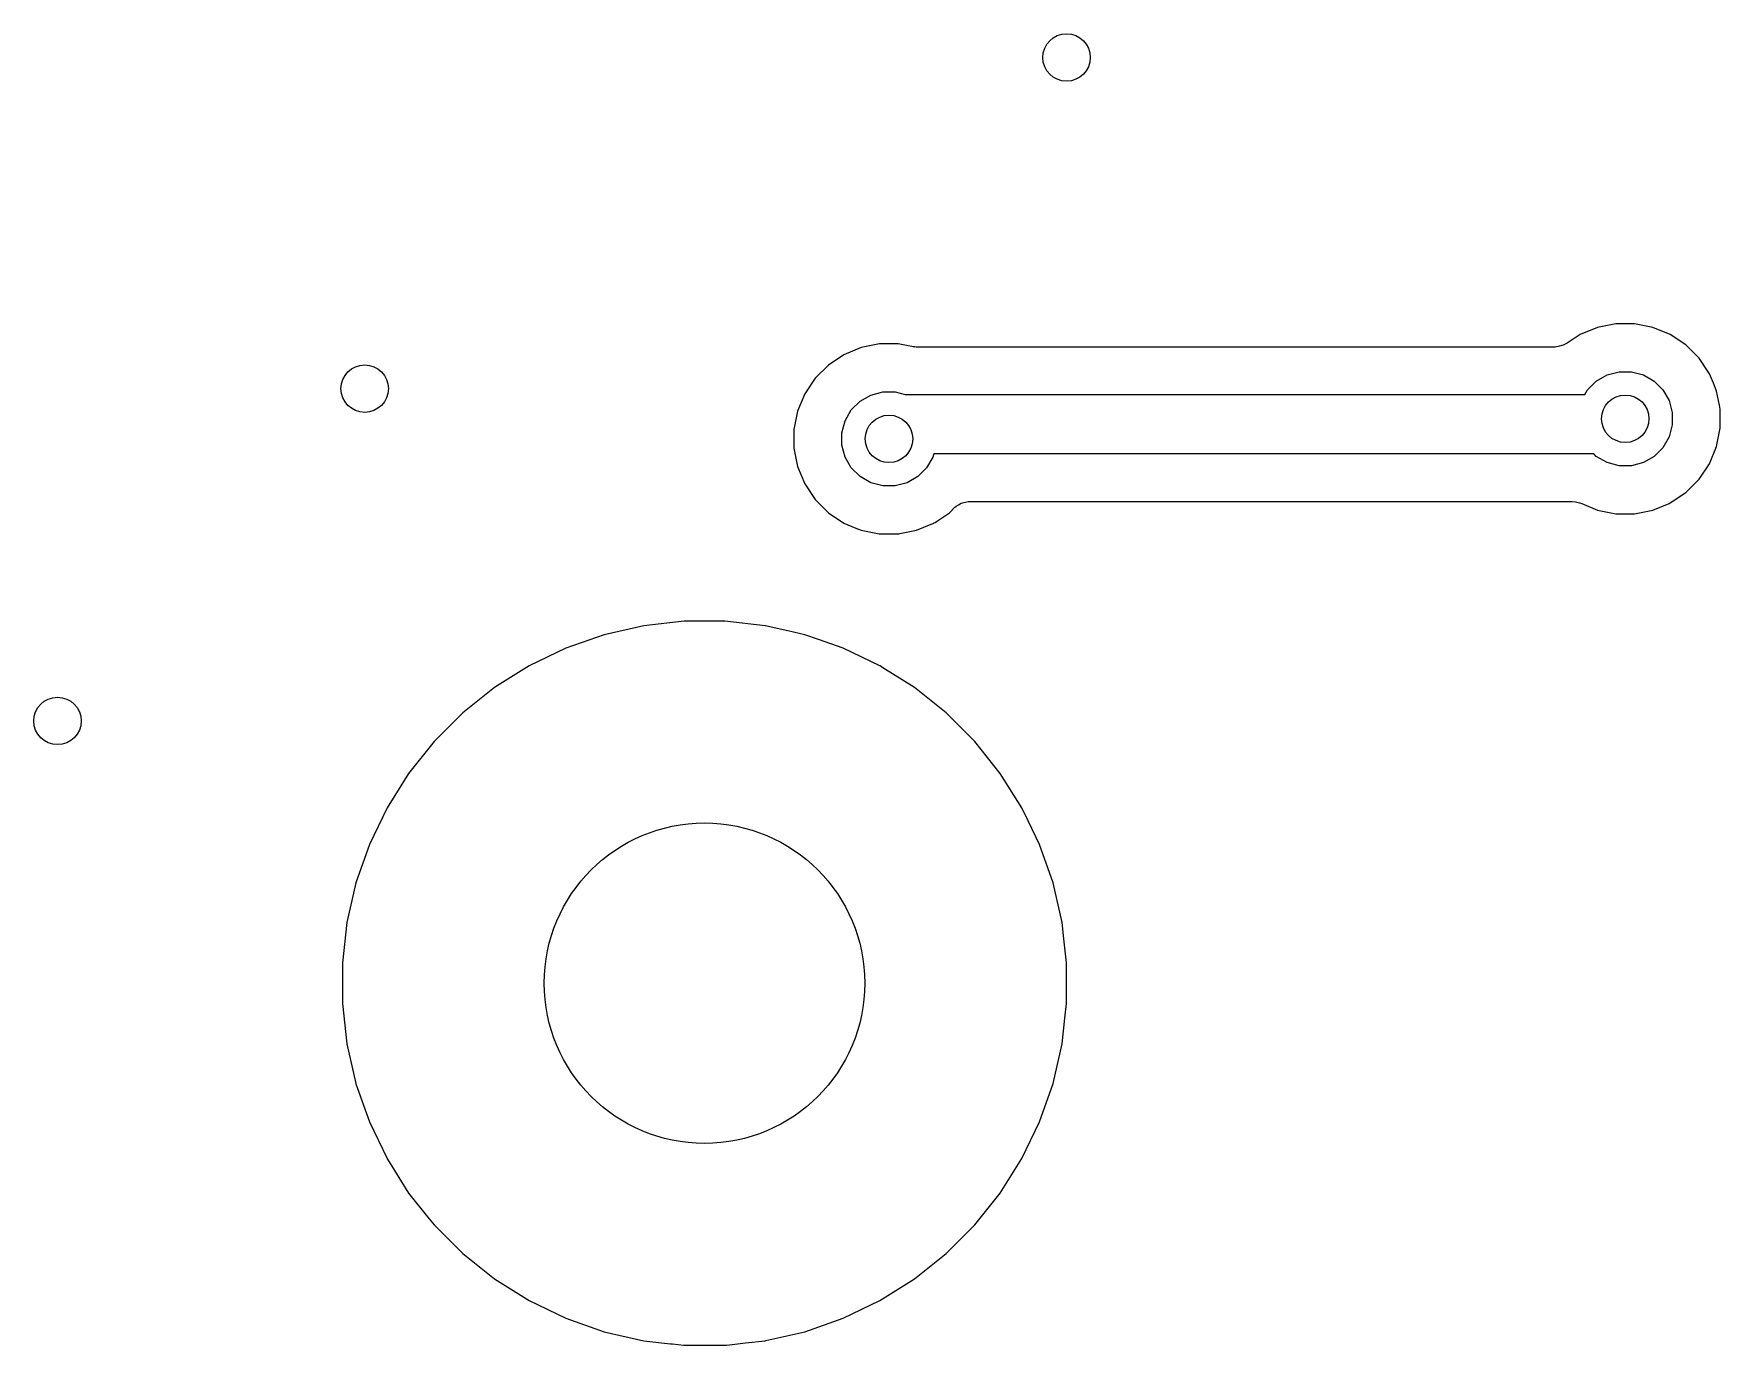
# Model space of a CAD drawing. Header units: inches. Extents: x 0.71 to 7.56, y -5.16 to -0.79.
# Drawn here: x 1.982 to 2.542, y -2.62 to -2.185 of the extents above; entities that cross this region are included whole.
import ezdxf

# ---------------------------------------------------------------- set-up
doc = ezdxf.new("R2010")
doc.units = ezdxf.units.IN
doc.header["$MEASUREMENT"] = 0
doc.layers.add('BLACK', color=250, linetype='CONTINUOUS')

msp = doc.modelspace()

# ---------------------------------------------------------------- linework, layer by layer
at = {"layer": 'BLACK', "linetype": 'CONTINUOUS'}
for p, q in [((2.50697, -2.28124), (2.50088, -2.28245)), ((2.51318, -2.28124), (2.50697, -2.28124)), ((2.50697, -2.28124), (2.50697, -2.28124)), ((2.50697, -2.28124), (2.50697, -2.28124)), ((2.51927, -2.28245), (2.51318, -2.28124)), ((2.51318, -2.28124), (2.51318, -2.28124)), ((2.51318, -2.28124), (2.51318, -2.28124)), ((2.49515, -2.28483), (2.49079, -2.28774)), ((2.50088, -2.28245), (2.49515, -2.28483)), ((2.49515, -2.28483), (2.49515, -2.28483)), ((2.49515, -2.28483), (2.49515, -2.28483)), ((2.50088, -2.28245), (2.50088, -2.28245)), ((2.525, -2.28483), (2.51927, -2.28245)), ((2.51927, -2.28245), (2.51927, -2.28245)), ((2.53017, -2.28828), (2.525, -2.28483)), ((2.525, -2.28483), (2.525, -2.28483)), ((2.525, -2.28483), (2.525, -2.28483)), ((2.525, -2.28483), (2.525, -2.28483)), ((2.525, -2.28483), (2.525, -2.28483)), ((2.25097, -2.29151), (2.24581, -2.29496)), ((2.2567, -2.28913), (2.25097, -2.29151)), ((2.25097, -2.29151), (2.25097, -2.29151)), ((2.25097, -2.29151), (2.25097, -2.29151)), ((2.26279, -2.28792), (2.2567, -2.28913)), ((2.2567, -2.28913), (2.2567, -2.28913)), ((2.269, -2.28792), (2.26279, -2.28792)), ((2.26279, -2.28792), (2.26279, -2.28792)), ((2.26279, -2.28792), (2.26279, -2.28792)), ((2.27222, -2.28856), (2.269, -2.28792)), ((2.269, -2.28792), (2.269, -2.28792)), ((2.269, -2.28792), (2.269, -2.28792)), ((2.27349, -2.28882), (2.27222, -2.28856)), ((2.27222, -2.28856), (2.27222, -2.28856)), ((2.27222, -2.28856), (2.27222, -2.28856)), ((2.27396, -2.28889), (2.27349, -2.28882)), ((2.27444, -2.28893), (2.27396, -2.28889)), ((2.27492, -2.28896), (2.27444, -2.28893)), ((2.48683, -2.28896), (2.27492, -2.28896)), ((2.48829, -2.28873), (2.48683, -2.28896)), ((2.48953, -2.28834), (2.48829, -2.28873)), ((2.49079, -2.28774), (2.48953, -2.28834)), ((2.49079, -2.28774), (2.49079, -2.28774)), ((2.53455, -2.29267), (2.53017, -2.28828)), ((2.53017, -2.28828), (2.53017, -2.28828)), ((2.53017, -2.28828), (2.53017, -2.28828)), ((2.53456, -2.29267), (2.53455, -2.29267)), ((2.538, -2.29783), (2.53456, -2.29267)), ((2.53456, -2.29267), (2.53456, -2.29267)), ((2.24581, -2.29496), (2.24142, -2.29935)), ((2.24581, -2.29496), (2.24581, -2.29496)), ((2.24581, -2.29496), (2.24581, -2.29496)), ((2.50049, -2.30027), (2.50405, -2.29821)), ((2.50405, -2.29821), (2.50802, -2.29715)), ((2.50802, -2.29715), (2.51213, -2.29715)), ((2.51213, -2.29715), (2.5161, -2.29821)), ((2.5161, -2.29821), (2.51966, -2.30027)), ((2.53931, -2.30097), (2.538, -2.29783)), ((2.538, -2.29783), (2.538, -2.29783)), ((2.24142, -2.29935), (2.23797, -2.30451)), ((2.24142, -2.29935), (2.24142, -2.29935)), ((2.24142, -2.29935), (2.24142, -2.29935)), ((2.25987, -2.30489), (2.26384, -2.30383)), ((2.26384, -2.30383), (2.26795, -2.30383)), ((2.26795, -2.30383), (2.27131, -2.30472)), ((2.49669, -2.30472), (2.49758, -2.30317)), ((2.49758, -2.30317), (2.50049, -2.30027)), ((2.51966, -2.30027), (2.52257, -2.30317)), ((2.52257, -2.30317), (2.52462, -2.30673)), ((2.53954, -2.30153), (2.53931, -2.30097)), ((2.54038, -2.30357), (2.53954, -2.30153)), ((2.54132, -2.30828), (2.54038, -2.30357)), ((2.54038, -2.30357), (2.54038, -2.30357)), ((2.23797, -2.30451), (2.23559, -2.31025)), ((2.23797, -2.30451), (2.23797, -2.30451)), ((2.23797, -2.30451), (2.23797, -2.30451)), ((2.25135, -2.31341), (2.2534, -2.30985)), ((2.2534, -2.30985), (2.25631, -2.30695)), ((2.25631, -2.30695), (2.25987, -2.30489)), ((2.27131, -2.30472), (2.49669, -2.30472)), ((2.52462, -2.30673), (2.52569, -2.3107)), ((2.54157, -2.30957), (2.54132, -2.30828)), ((2.54159, -2.30965), (2.54157, -2.30957)), ((2.54159, -2.30966), (2.54159, -2.30965)), ((2.54159, -2.31586), (2.54159, -2.30966)), ((2.54159, -2.30966), (2.54159, -2.30966)), ((2.23559, -2.31025), (2.23438, -2.31633)), ((2.23559, -2.31025), (2.23559, -2.31025)), ((2.25028, -2.31738), (2.25135, -2.31341)), ((2.52569, -2.31481), (2.52462, -2.31879)), ((2.52569, -2.3107), (2.52569, -2.31481)), ((2.23438, -2.31633), (2.23438, -2.31633)), ((2.23438, -2.31633), (2.23438, -2.32254)), ((2.25028, -2.32149), (2.25028, -2.31738)), ((2.52462, -2.31879), (2.52257, -2.32235)), ((2.54038, -2.32195), (2.54159, -2.31586)), ((2.23438, -2.32254), (2.23438, -2.32254)), ((2.23438, -2.32254), (2.23438, -2.32254)), ((2.23438, -2.32254), (2.23559, -2.32863)), ((2.25135, -2.32547), (2.25028, -2.32149)), ((2.2534, -2.32903), (2.25135, -2.32547)), ((2.28044, -2.32547), (2.27839, -2.32903)), ((2.28073, -2.32441), (2.28044, -2.32547)), ((2.49964, -2.32441), (2.28073, -2.32441)), ((2.50049, -2.32525), (2.49964, -2.32441)), ((2.50405, -2.32731), (2.50049, -2.32525)), ((2.51966, -2.32525), (2.5161, -2.32731)), ((2.52257, -2.32235), (2.51966, -2.32525)), ((2.538, -2.32769), (2.54038, -2.32195)), ((2.23559, -2.32863), (2.23559, -2.32863)), ((2.23559, -2.32863), (2.23797, -2.33437)), ((2.25631, -2.33193), (2.2534, -2.32903)), ((2.25987, -2.33399), (2.25631, -2.33193)), ((2.27548, -2.33193), (2.27192, -2.33399)), ((2.27839, -2.32903), (2.27548, -2.33193)), ((2.50802, -2.32837), (2.50405, -2.32731)), ((2.51213, -2.32837), (2.50802, -2.32837)), ((2.5161, -2.32731), (2.51213, -2.32837)), ((2.53456, -2.33285), (2.538, -2.32769)), ((2.23797, -2.33437), (2.23797, -2.33437)), ((2.23797, -2.33437), (2.23797, -2.33437)), ((2.23797, -2.33437), (2.24142, -2.33953)), ((2.26384, -2.33505), (2.25987, -2.33399)), ((2.26795, -2.33505), (2.26384, -2.33505)), ((2.27192, -2.33399), (2.26795, -2.33505)), ((2.525, -2.34069), (2.53017, -2.33724)), ((2.53017, -2.33724), (2.53456, -2.33285)), ((2.24142, -2.33953), (2.24142, -2.33953)), ((2.24142, -2.33953), (2.24581, -2.34392)), ((2.28599, -2.34392), (2.2878, -2.3421)), ((2.2878, -2.3421), (2.28824, -2.34177)), ((2.28824, -2.34177), (2.28891, -2.34127)), ((2.28891, -2.34127), (2.28982, -2.34077)), ((2.28982, -2.34077), (2.29216, -2.34018)), ((2.29216, -2.34018), (2.49237, -2.34018)), ((2.49237, -2.34018), (2.49355, -2.34032)), ((2.49355, -2.34032), (2.4949, -2.34066)), ((2.4949, -2.34066), (2.49501, -2.34069)), ((2.49501, -2.34069), (2.49569, -2.34091)), ((2.49569, -2.34091), (2.50088, -2.34306)), ((2.50088, -2.34306), (2.50088, -2.34306)), ((2.50088, -2.34306), (2.50697, -2.34428)), ((2.51318, -2.34428), (2.51927, -2.34306)), ((2.51927, -2.34306), (2.52468, -2.34082)), ((2.52468, -2.34082), (2.525, -2.34069)), ((2.525, -2.34069), (2.525, -2.34069)), ((2.525, -2.34069), (2.525, -2.34069)), ((2.24581, -2.34392), (2.24581, -2.34392)), ((2.24581, -2.34392), (2.24581, -2.34392)), ((2.24581, -2.34392), (2.25097, -2.34737)), ((2.25097, -2.34737), (2.25097, -2.34737)), ((2.25097, -2.34737), (2.25494, -2.34901)), ((2.25494, -2.34901), (2.2567, -2.34974)), ((2.27509, -2.34974), (2.27986, -2.34777)), ((2.27986, -2.34777), (2.28057, -2.34747)), ((2.28057, -2.34747), (2.28068, -2.34744)), ((2.28068, -2.34744), (2.28073, -2.34741)), ((2.28073, -2.34741), (2.28092, -2.34733)), ((2.28092, -2.34733), (2.28128, -2.34718)), ((2.28128, -2.34718), (2.28163, -2.34683)), ((2.28163, -2.34683), (2.28599, -2.34392)), ((2.50697, -2.34428), (2.50697, -2.34428)), ((2.50697, -2.34428), (2.50697, -2.34428)), ((2.50697, -2.34428), (2.51318, -2.34428)), ((2.51318, -2.34428), (2.51318, -2.34428)), ((2.2567, -2.34974), (2.26262, -2.35092)), ((2.26262, -2.35092), (2.26269, -2.35094)), ((2.26269, -2.35094), (2.26279, -2.35095)), ((2.26279, -2.35095), (2.269, -2.35095)), ((2.269, -2.35095), (2.26916, -2.35095)), ((2.26916, -2.35095), (2.26947, -2.35086)), ((2.26947, -2.35086), (2.27509, -2.34974)), ((2.18457, -2.38141), (2.17142, -2.38441)), ((2.18458, -2.38141), (2.18457, -2.38141)), ((2.19798, -2.3799), (2.18458, -2.38141)), ((2.18458, -2.38141), (2.18458, -2.38141)), ((2.21147, -2.3799), (2.19798, -2.3799)), ((2.19798, -2.3799), (2.19798, -2.3799)), ((2.19798, -2.3799), (2.19798, -2.3799)), ((2.22487, -2.38141), (2.21147, -2.3799)), ((2.21147, -2.3799), (2.21147, -2.3799)), ((2.21147, -2.3799), (2.21147, -2.3799)), ((2.22488, -2.38141), (2.22487, -2.38141)), ((2.22487, -2.38141), (2.22487, -2.38141)), ((2.22492, -2.38142), (2.22488, -2.38141)), ((2.22787, -2.3821), (2.22492, -2.38142)), ((2.23241, -2.38313), (2.22787, -2.3821)), ((2.22787, -2.3821), (2.22787, -2.3821)), ((2.17141, -2.38442), (2.15869, -2.38887)), ((2.17142, -2.38441), (2.17141, -2.38442)), ((2.23802, -2.38441), (2.23241, -2.38313)), ((2.23804, -2.38442), (2.23802, -2.38441)), ((2.24254, -2.38599), (2.23804, -2.38442)), ((2.25076, -2.38887), (2.24254, -2.38599)), ((2.15869, -2.38887), (2.14654, -2.39472)), ((2.26291, -2.39472), (2.25076, -2.38887)), ((2.14654, -2.39472), (2.13512, -2.4019)), ((2.26292, -2.39473), (2.26291, -2.39472)), ((2.26297, -2.39476), (2.26292, -2.39473)), ((2.26391, -2.39535), (2.26297, -2.39476)), ((2.27433, -2.4019), (2.26391, -2.39535)), ((2.13512, -2.4019), (2.12457, -2.41031)), ((2.13512, -2.4019), (2.13512, -2.4019)), ((2.28488, -2.41031), (2.27433, -2.4019)), ((2.12457, -2.41031), (2.11503, -2.41985)), ((2.29442, -2.41985), (2.28488, -2.41031)), ((2.11503, -2.41985), (2.10662, -2.43039)), ((2.30283, -2.43039), (2.29442, -2.41985)), ((2.10662, -2.43039), (2.09945, -2.44181)), ((2.10662, -2.43039), (2.10662, -2.43039)), ((2.31, -2.44181), (2.30283, -2.43039)), ((2.09945, -2.44181), (2.09359, -2.45397)), ((2.31207, -2.44611), (2.31, -2.44181)), ((2.31, -2.44181), (2.31, -2.44181)), ((2.31586, -2.45397), (2.31207, -2.44611)), ((2.09359, -2.45397), (2.08914, -2.46668)), ((2.32031, -2.4667), (2.31586, -2.45397)), ((2.08914, -2.4667), (2.08614, -2.47985)), ((2.08914, -2.46668), (2.08914, -2.4667)), ((2.32331, -2.47985), (2.32031, -2.4667)), ((2.08614, -2.47985), (2.08463, -2.49325)), ((2.08614, -2.47985), (2.08614, -2.47985)), ((2.08614, -2.47985), (2.08614, -2.47985)), ((2.32392, -2.48524), (2.32331, -2.47985)), ((2.32331, -2.47985), (2.32331, -2.47985)), ((2.32331, -2.47985), (2.32331, -2.47985)), ((2.32482, -2.49326), (2.32392, -2.48524)), ((2.08463, -2.49325), (2.08463, -2.50675)), ((2.32482, -2.50674), (2.32482, -2.49326)), ((2.08463, -2.50675), (2.08614, -2.52015)), ((2.32428, -2.51159), (2.32482, -2.50674)), ((2.32331, -2.52015), (2.32428, -2.51159)), ((2.08614, -2.52015), (2.08614, -2.52015)), ((2.08614, -2.52015), (2.08614, -2.52015)), ((2.08614, -2.52015), (2.08914, -2.5333)), ((2.32031, -2.5333), (2.32331, -2.52015)), ((2.32331, -2.52015), (2.32331, -2.52015)), ((2.08914, -2.5333), (2.08914, -2.53332)), ((2.08914, -2.53332), (2.09359, -2.54603)), ((2.31586, -2.54603), (2.32031, -2.5333)), ((2.09359, -2.54603), (2.09945, -2.55819)), ((2.31, -2.55819), (2.31586, -2.54603)), ((2.09945, -2.55819), (2.09945, -2.5582)), ((2.09945, -2.5582), (2.09948, -2.55824)), ((2.09948, -2.55824), (2.09959, -2.55841)), ((2.09959, -2.55841), (2.10662, -2.56961)), ((2.30283, -2.56961), (2.31, -2.55819)), ((2.10662, -2.56961), (2.1129, -2.57747)), ((2.29442, -2.58015), (2.30283, -2.56961)), ((2.1129, -2.57747), (2.11503, -2.58015)), ((2.11503, -2.58015), (2.11503, -2.58015)), ((2.11503, -2.58015), (2.12457, -2.58969)), ((2.28488, -2.58969), (2.29442, -2.58015)), ((2.12457, -2.58969), (2.13512, -2.5981)), ((2.27433, -2.5981), (2.28488, -2.58969)), ((2.13512, -2.5981), (2.14654, -2.60528)), ((2.26291, -2.60528), (2.27433, -2.5981)), ((2.14654, -2.60528), (2.15869, -2.61113)), ((2.25076, -2.61113), (2.26291, -2.60528)), ((2.15869, -2.61113), (2.17142, -2.61559)), ((2.23802, -2.61559), (2.25076, -2.61113)), ((2.17142, -2.61559), (2.18458, -2.61859)), ((2.2251, -2.61854), (2.23802, -2.61559)), ((2.18458, -2.61859), (2.18458, -2.61859)), ((2.18458, -2.61859), (2.18458, -2.61859)), ((2.18458, -2.61859), (2.19351, -2.61959)), ((2.19351, -2.61959), (2.19351, -2.61959)), ((2.19351, -2.61959), (2.19417, -2.61967)), ((2.19417, -2.61967), (2.19786, -2.62009)), ((2.19786, -2.62009), (2.19796, -2.6201)), ((2.19796, -2.6201), (2.21147, -2.6201)), ((2.21147, -2.6201), (2.21185, -2.6201)), ((2.21185, -2.6201), (2.21215, -2.62002)), ((2.21215, -2.62002), (2.21832, -2.61933)), ((2.21832, -2.61933), (2.22487, -2.61859)), ((2.22487, -2.61859), (2.2249, -2.61858)), ((2.22487, -2.61859), (2.22487, -2.61859)), ((2.22487, -2.61859), (2.22487, -2.61859)), ((2.22487, -2.61859), (2.22487, -2.61859)), ((2.22487, -2.61859), (2.22487, -2.61859)), ((2.2249, -2.61858), (2.22507, -2.61854)), ((2.22507, -2.61854), (2.2251, -2.61854))]:
    msp.add_line(p, q, dxfattribs=at)
at = {"layer": 'BLACK'}
for centre, radius in [((2.3248, -2.19291), 0.00787), ((2.09205, -2.30276), 0.00787), ((2.51008, -2.31276), 0.00787), ((2.2659, -2.31944), 0.00787), ((1.99016, -2.41299), 0.00787), ((2.20472, -2.5), 0.05315), ((2.20472, -2.5), 0.05315)]:
    msp.add_circle(centre, radius, dxfattribs=at)
at = {"layer": 'WHITE'}
for centre in [(2.3248, -2.19291), (2.09205, -2.30276), (2.51008, -2.31276), (2.2659, -2.31944), (1.99016, -2.41299)]:
    msp.add_circle(centre, 0.00787, dxfattribs=at)

doc.saveas('drawing.dxf')
